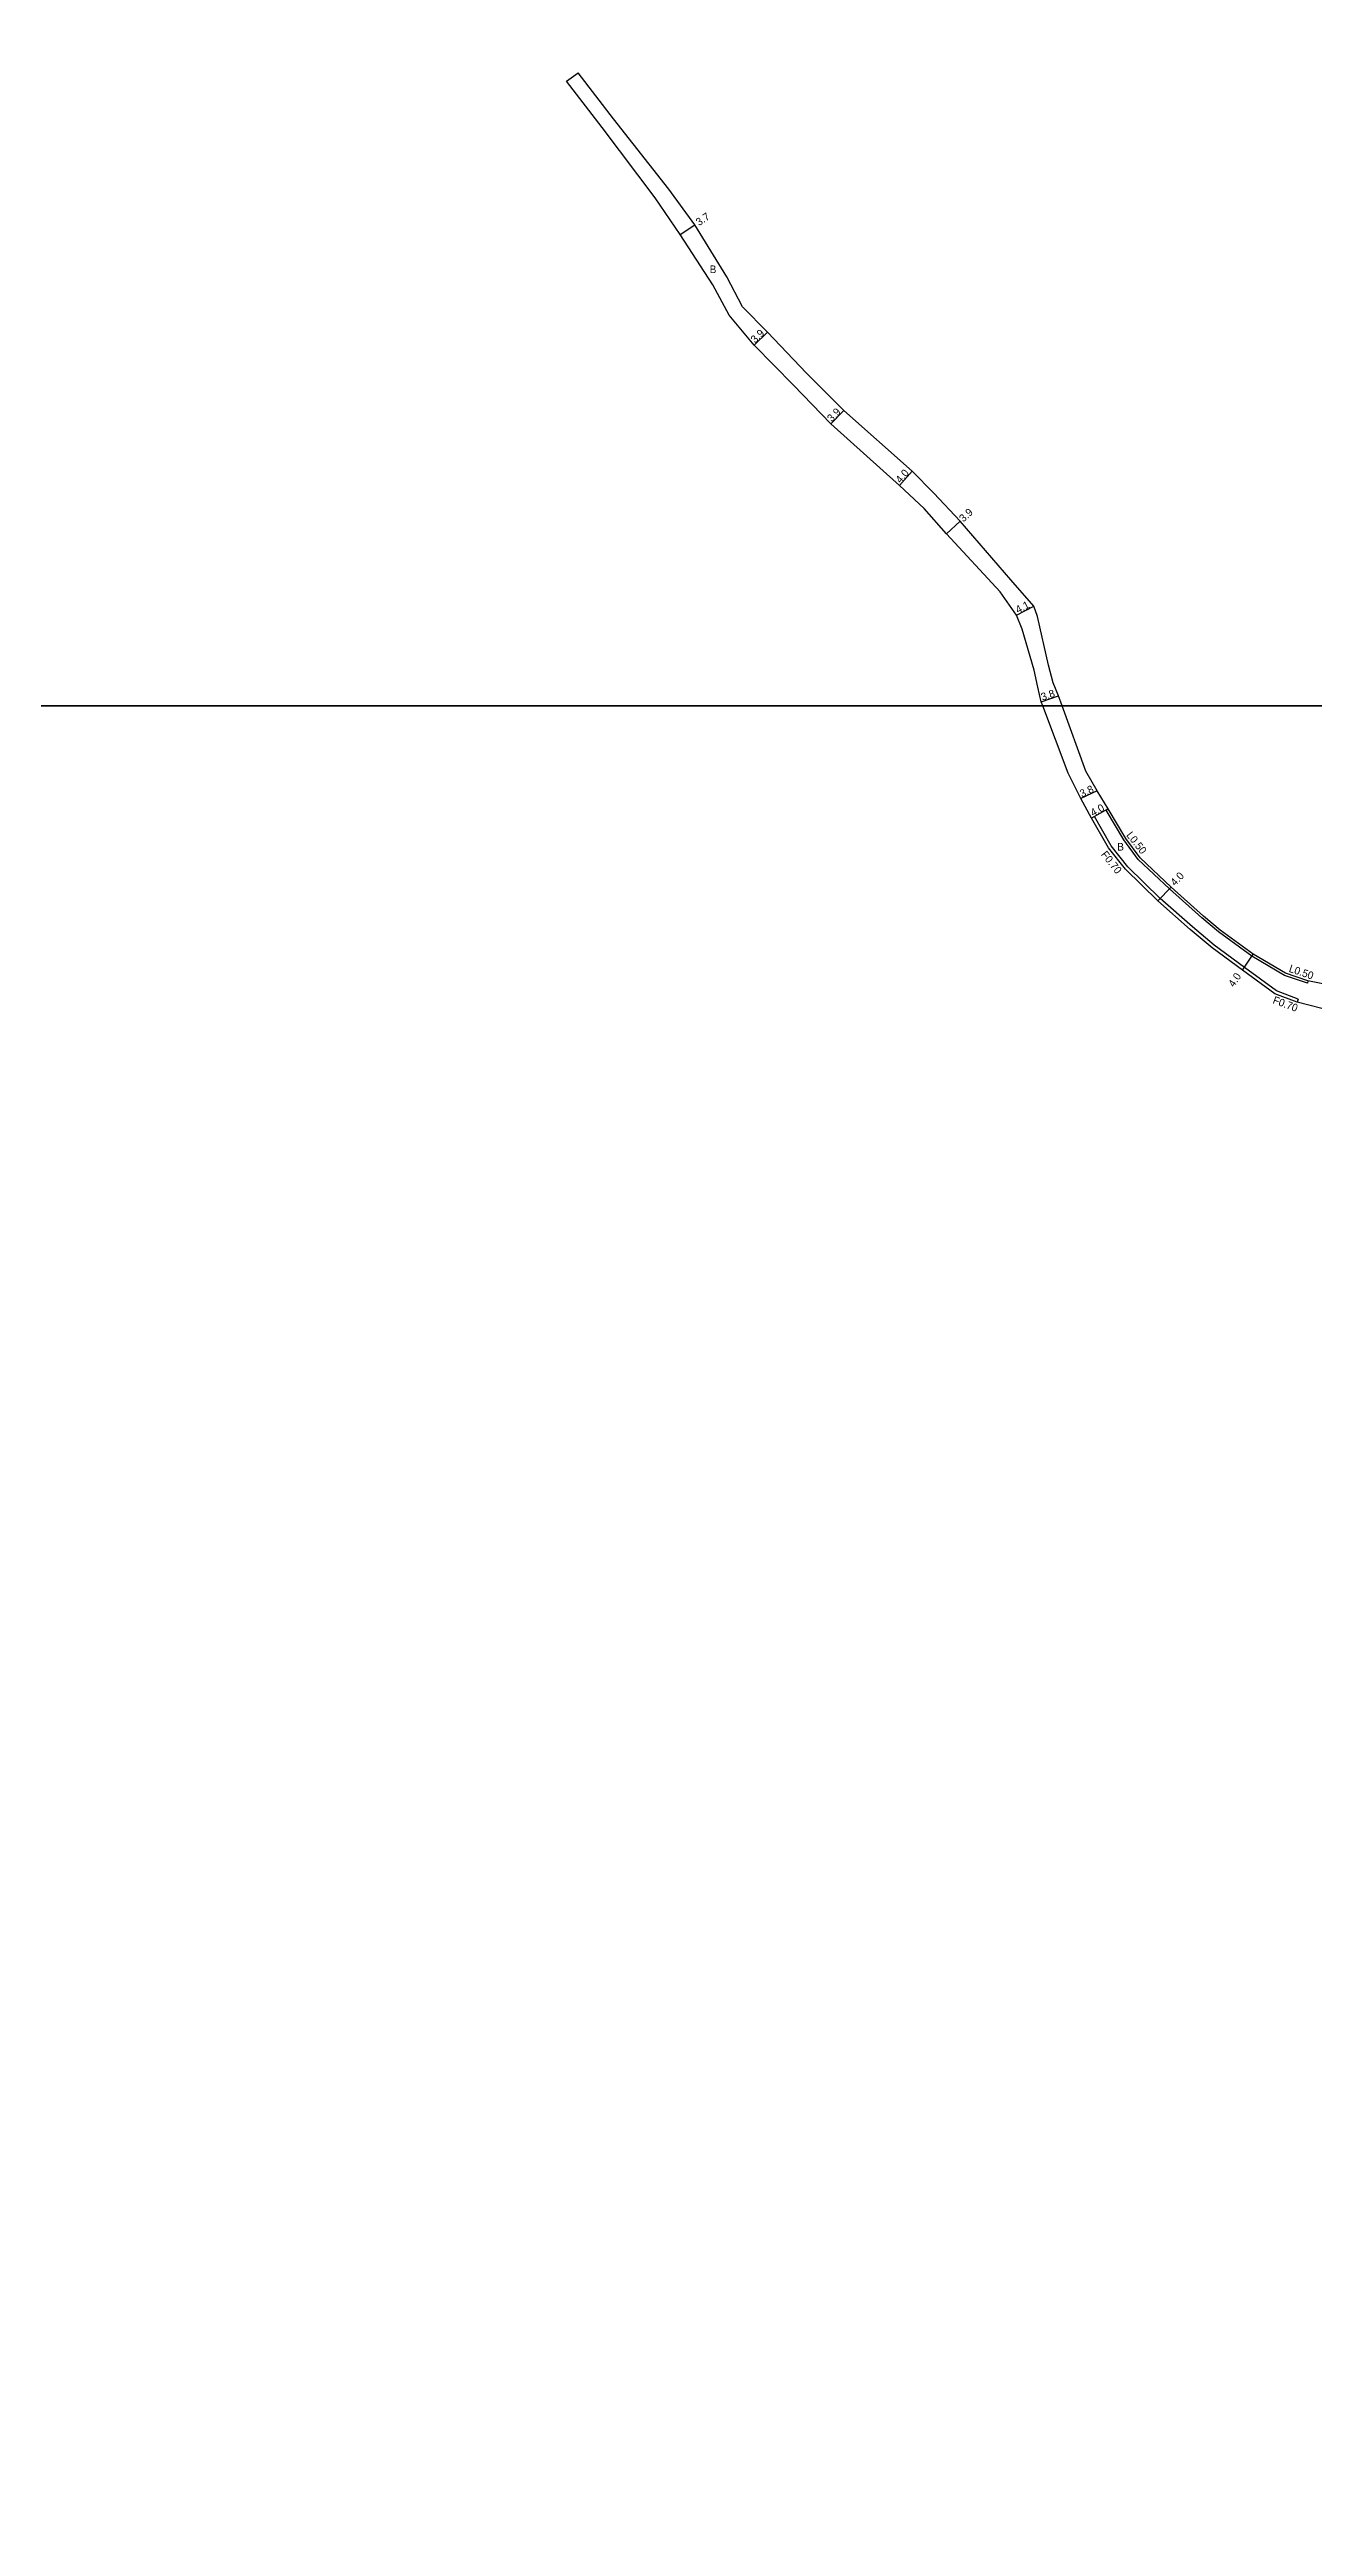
# Model space of a CAD drawing. Header units: metres. Extents: x -20000 to -17600, y -108000 to -105000.
# Drawn here: x -19735 to -19469, y -106582 to -106062 of the extents above; entities that cross this region are included whole.
import ezdxf

# ---------------------------------------------------------------- set-up
doc = ezdxf.new("R2010")
doc.units = ezdxf.units.M
doc.header["$LTSCALE"] = 2.5
for name, color, linetype in [('側溝・桝', 7, 'Continuous'), ('図郭', 7, 'Continuous'), ('幅員', 7, 'Continuous'), ('舗装', 7, 'Continuous'), ('道路', 7, 'Continuous')]:
    doc.layers.add(name, color=color, linetype=linetype)
doc.styles.get("Standard").update_dxf_attribs({"font": ''})
doc.styles.get('Standard').set_extended_font_data('@MS PGothic')

msp = doc.modelspace()

# ---------------------------------------------------------------- linework, layer by layer
at = {"layer": '側溝・桝'}
for points in [[(-19515.42, -106223.2), (-19516.04, -106223.54)], [(-19472.65, -106261.53), (-19477.22, -106259.81), (-19483.94, -106254.88), (-19490.32, -106250.21), (-19494.87, -106246.4), (-19501.62, -106240.42), (-19508.43, -106233.77), (-19511.93, -106229.37), (-19515.42, -106223.2)], [(-19512.97, -106221.85), (-19512.53, -106221.61)], [(-19470.75, -106258.2), (-19475.57, -106256.56), (-19482.39, -106252.54), (-19489.38, -106247.45), (-19492.87, -106244.51), (-19499.68, -106238.4), (-19506.25, -106232.22), (-19509.24, -106228.07), (-19512.97, -106221.85)], [(-19472.65, -106261.53), (-19472.88, -106262.19)], [(-19470.62, -106257.72), (-19470.75, -106258.2)]]:
    msp.add_lwpolyline(points, dxfattribs=at)
at = {"layer": '図郭'}
for points in [[(-20000, -105600), (-19200, -105600), (-19200, -106200), (-20000, -106200)], [(-20000, -106200), (-19200, -106200), (-19200, -106800), (-20000, -106800)]]:
    msp.add_lwpolyline(points, close=True, dxfattribs=at)
at = {"layer": '幅員'}
for points in [[(-19602.39, -106101.04), (-19599.32, -106098.97)], [(-19586.84, -106124.25), (-19584.03, -106121.55)], [(-19570.75, -106140.8), (-19568.03, -106138)], [(-19556.32, -106153.73), (-19553.7, -106150.7)], [(-19543.6, -106161.23), (-19546.49, -106163.86)], [(-19531.82, -106180.93), (-19528.18, -106179.04)], [(-19526.6, -106199.11), (-19522.99, -106197.9)], [(-19514.84, -106217.85), (-19518.29, -106219.46)], [(-19512.53, -106221.61), (-19516.04, -106223.54)], [(-19502.11, -106240.92), (-19499.34, -106238.03)], [(-19484.34, -106255.45), (-19482.12, -106252.12)]]:
    msp.add_lwpolyline(points, dxfattribs=at)
at = {"layer": '道路'}
for points in [[(-19626.24, -106068.8), (-19623.78, -106067.08)], [(-19526.26, -106200), (-19526.6, -106199.11), (-19527.29, -106196.08), (-19528.07, -106192.51), (-19530.6, -106183.89), (-19531.82, -106180.93), (-19535.23, -106176.06), (-19546.49, -106163.86), (-19551.17, -106158.53), (-19556.32, -106153.73), (-19570.75, -106140.8), (-19578.6, -106132.63), (-19586.84, -106124.25), (-19592.1, -106117.96), (-19595.56, -106111.6), (-19602.39, -106101.04), (-19607.6, -106093.33), (-19618.73, -106078.57), (-19626.24, -106068.8)], [(-19528.18, -106179.04), (-19532.97, -106173.54), (-19543.6, -106161.23), (-19549.12, -106155.32), (-19553.7, -106150.7), (-19568.03, -106138), (-19575.9, -106130.12), (-19584.03, -106121.55), (-19589.33, -106116.18), (-19592.6, -106109.88), (-19599.32, -106098.97), (-19604.78, -106091.51), (-19616.38, -106076.71), (-19623.78, -106067.08)], [(-19522.23, -106200), (-19522.99, -106197.9), (-19524.08, -106195.13), (-19525.06, -106191.43), (-19527.38, -106181.23), (-19528.18, -106179.04)], [(-19434.8, -106269.7), (-19439.58, -106269.28), (-19442.79, -106268.95), (-19443.67, -106268.86), (-19445.78, -106268.86), (-19451.52, -106267.83), (-19454.64, -106267.11), (-19465.24, -106264.12), (-19472.88, -106262.19), (-19477.56, -106260.43), (-19484.34, -106255.45), (-19490.74, -106250.77), (-19495.34, -106246.92), (-19502.11, -106240.92), (-19508.95, -106234.24), (-19512.51, -106229.76), (-19516.04, -106223.54), (-19518.29, -106219.46), (-19520.92, -106214.14), (-19526.26, -106200)], [(-19512.53, -106221.61), (-19514.84, -106217.85), (-19517.27, -106213.67), (-19522.23, -106200)], [(-19437.55, -106265.36), (-19439.28, -106265.22), (-19440.42, -106264.94), (-19441.23, -106264.74), (-19444.85, -106263.54), (-19449.9, -106262.06), (-19453.48, -106260.92), (-19464.07, -106259.06), (-19470.62, -106257.72), (-19475.37, -106256.1), (-19482.12, -106252.12), (-19489.07, -106247.05), (-19492.55, -106244.13), (-19499.34, -106238.03), (-19505.87, -106231.88), (-19508.82, -106227.79), (-19512.53, -106221.61)]]:
    msp.add_lwpolyline(points, dxfattribs=at)

# ---------------------------------------------------------------- texts
at = {"layer": '側溝・桝'}
for s, rotation, p in [('F0.70', 308.4856, (-19514.15, -106231.22)), ('L0.50', 308.4856, (-19508.85, -106227.16)), ('L0.50', 341.2041, (-19474.75, -106255.78)), ('F0.70', 339.3849, (-19478.14, -106262.37))]:
    msp.add_text(s, height=1.6, rotation=rotation, dxfattribs=at).set_placement(p)
at = {"layer": '幅員'}
for s, rotation, p in [('3.7', 33.9125, (-19598.41, -106099.27)), ('3.9', 43.8253, (-19586.66, -106123.93)), ('3.9', 45.8905, (-19570.57, -106140.48)), ('4.0', 49.07, (-19556.14, -106153.36)), ('3.9 ', 42.2376, (-19542.94, -106161.49)), ('4.1', 27.5701, (-19531.47, -106180.64)), ('3.8', 18.4349, (-19526.35, -106198.92)), ('3.8', 25.0209, (-19518.06, -106219.24)), ('4.0', 28.7824, (-19515.73, -106223.26)), ('4.0', 46.2714, (-19498.51, -106237.9)), ('4.0', 56.2632, (-19486.16, -106259.14))]:
    msp.add_text(s, height=1.6, rotation=rotation, dxfattribs=at).set_placement(p)
at = {"layer": '舗装'}
for p in [(-19596.18, -106109.12), (-19510.64, -106230.36)]:
    msp.add_text('B', height=1.6, dxfattribs=at).set_placement(p)

doc.saveas('drawing.dxf')
